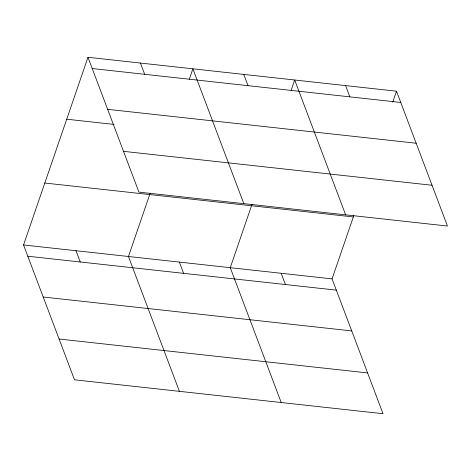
<?xml version="1.0" encoding="UTF-8"?>
<svg xmlns="http://www.w3.org/2000/svg" width="471" height="471" viewBox="0 0 471 471"><rect width="100%" height="100%" fill="white"/><g stroke="black" fill="none" stroke-linecap="round" stroke-linejoin="round"><path stroke-width="0.71" d="M353.809 215.559L332.073 278.879L383.023 413.715L74.5 379.803L23.55 244.961L87.977 57.285L396.5 91.197L447.45 226.039L138.927 192.121L87.977 57.285M150.184 193.175L128.448 256.495L179.398 391.33M189.33 79.14L192.875 68.813L243.825 203.655M251.997 204.367L230.26 267.687L281.211 402.522M291.143 90.332L294.687 80.005L345.637 214.847M392.72 102.213L396.5 91.197M92.234 68.542L400.75 102.454M107.641 109.325L416.164 143.237M66.717 119.216L114.064 124.426M123.52 151.338L432.042 185.256M44.81 183.031L353.332 216.943M23.55 244.961L332.073 278.879M27.801 256.218L336.323 290.136M43.214 297.001L351.737 330.919M59.093 339.02L367.61 372.932M345.59 85.604L349.847 96.861M243.784 74.412L248.034 85.669M281.163 273.28L285.42 284.537M140.429 63.049L144.679 74.306M179.351 262.088L183.608 273.345M75.996 250.731L80.253 261.982"/></g></svg>
